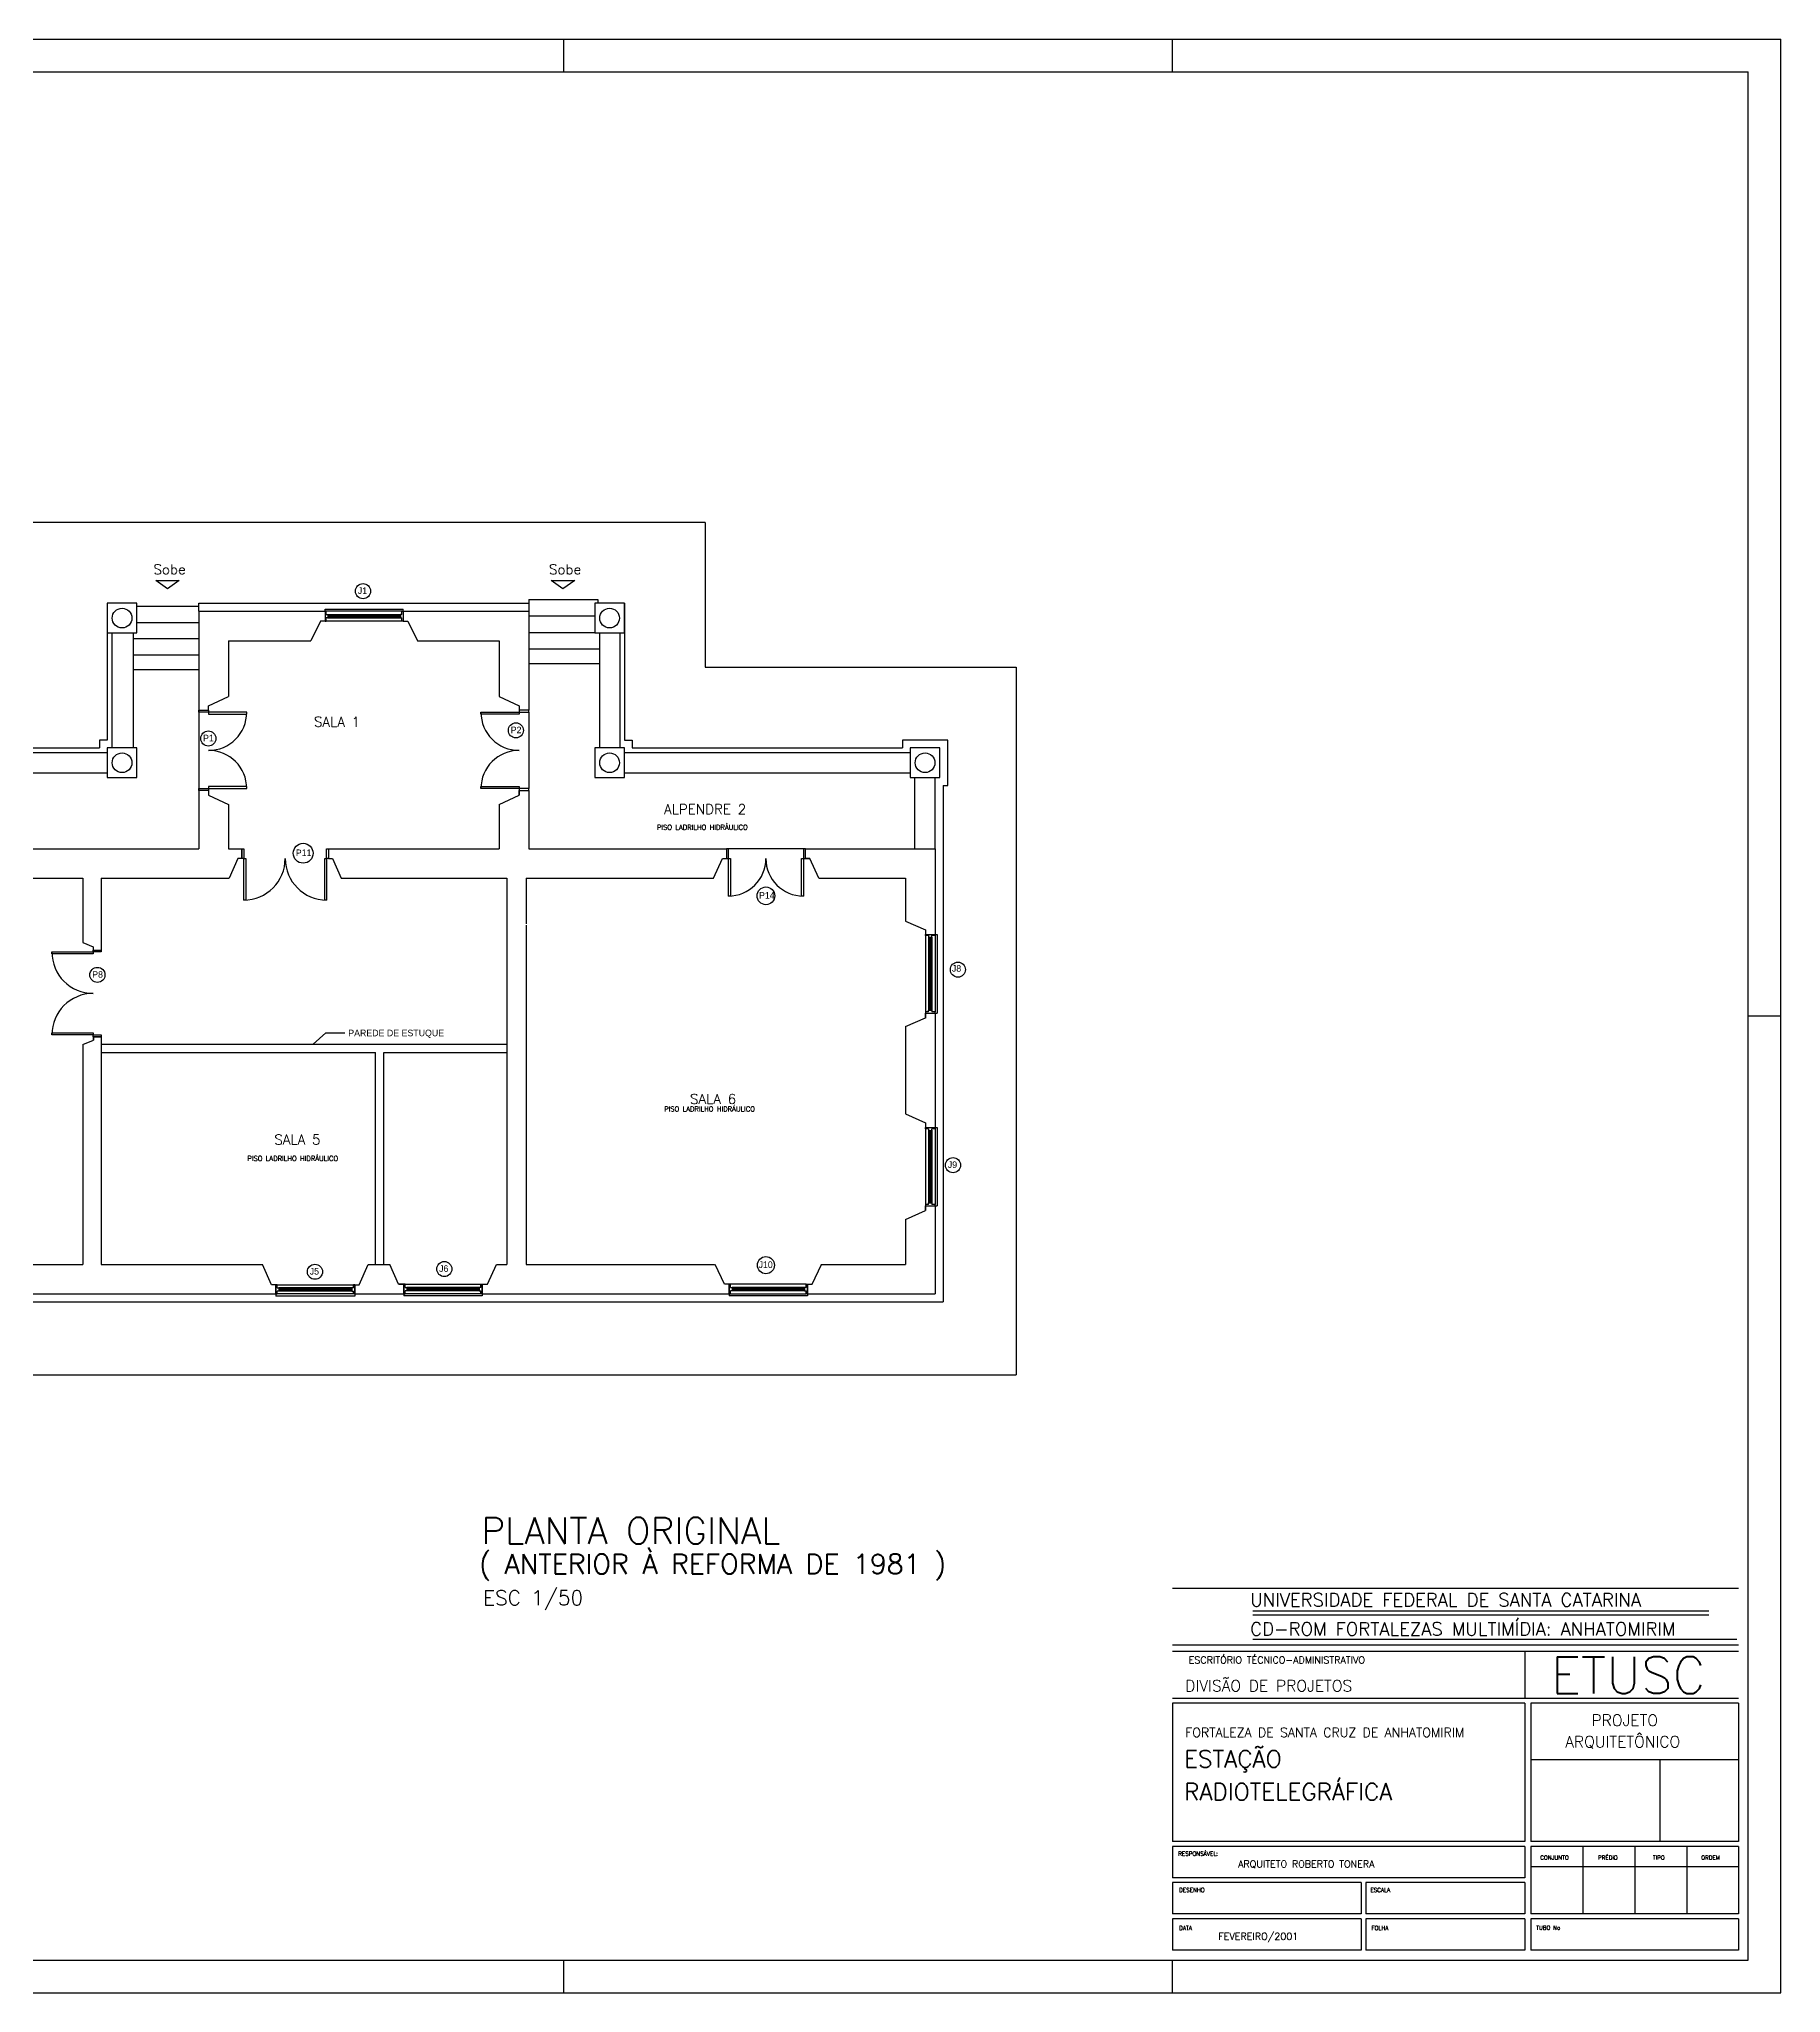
# Model space of a CAD drawing. Extents: x -1098 to 3016, y -832 to 644.
# Drawn here: x 734 to 1263, y -799 to -205 of the extents above; entities that cross this region are included whole.
import ezdxf

# ---------------------------------------------------------------- set-up
doc = ezdxf.new("R2010")
doc.units = 0
doc.header["$MEASUREMENT"] = 0
doc.layers.get('0').update_dxf_attribs({"linetype": 'CONTINUOUS'})
for name, color, linetype in [('COTAS_INTERNAS', 1, 'CONTINUOUS'), ('ESQUADRIAS', 2, 'CONTINUOUS'), ('MARGEMINT', 6, 'CONTINUOUS'), ('MARGEMTEXT', 1, 'CONTINUOUS'), ('MARGEXT', 2, 'CONTINUOUS'), ('MARGINT', 6, 'CONTINUOUS'), ('PAREDES', 7, 'CONTINUOUS'), ('TEXT1', 3, 'CONTINUOUS'), ('TEXT2', 6, 'CONTINUOUS'), ('TEXTO', 3, 'CONTINUOUS'), ('VARANDA', 1, 'CONTINUOUS')]:
    doc.layers.add(name, color=color, linetype=linetype)
doc.styles.add('ROMANS', font='romans')
doc.dimstyles.new('ISO-25', dxfattribs={"dimtxt": 10, "dimasz": 3.5, "dimexe": 1.25, "dimexo": 15, "dimgap": 5, "dimtad": 1, "dimdec": 1, "dimtxsty": 'STANDARD', "dimblk": 'DOT', "dimcen": 2.5, "dimclrd": 1, "dimclre": 1, "dimclrt": 2, "dimazin": 3, "dimtfac": 1, "dimtdec": 1, "dimtmove": 0, "dimatfit": 3})

msp = doc.modelspace()

# ---------------------------------------------------------------- linework, layer by layer
at = {"color": 1}
for points in [[(782.025, -409.16), (782.025, -432.36)], [(882.425, -409.16), (882.425, -432.36)], [(965.845, -450.635), (943.045, -450.635)]]:
    msp.add_lwpolyline(points, dxfattribs=at)
at = {"layer": 'COTAS_INTERNAS', "color": 3}
for points in [[(752.425, -510.111), (875.725, -510.111)], [(752.425, -512.611), (835.763, -512.611)], [(835.763, -577.015), (835.763, -512.611)], [(838.263, -577.015), (838.263, -512.611)], [(838.263, -512.611), (875.725, -512.611)]]:
    msp.add_lwpolyline(points, dxfattribs=at)
at = {"layer": 'ESQUADRIAS'}
for points in [[(820.425, -378.435), (820.425, -377.835)], [(820.425, -377.835), (844.225, -377.835)], [(820.825, -379.435), (820.825, -378.435), (820.425, -378.435)], [(820.425, -378.435), (820.425, -381.435), (820.825, -381.435), (820.825, -380.435)], [(820.425, -378.435), (820.425, -381.435)], [(843.825, -378.435), (820.825, -378.435)], [(820.825, -379.435), (821.325, -379.435), (821.325, -380.435), (820.825, -380.435)], [(821.225, -379.435), (843.325, -379.435)], [(821.325, -379.735), (843.325, -379.735)], [(821.325, -380.135), (843.325, -380.135)], [(843.825, -379.435), (843.325, -379.435), (843.325, -380.435), (843.825, -380.435)], [(844.225, -378.435), (844.225, -381.435), (843.825, -381.435), (843.825, -380.435)], [(843.825, -379.435), (843.825, -378.435), (844.225, -378.435)], [(844.225, -378.435), (844.225, -377.835)], [(844.225, -378.435), (844.225, -381.435)], [(843.825, -381.435), (820.825, -381.435)], [(821.225, -380.435), (843.325, -380.435)], [(1002.925, -476.675), (1005.925, -476.675), (1005.925, -477.075), (1004.925, -477.075)], [(1003.925, -477.075), (1002.925, -477.075), (1002.925, -476.675)], [(1002.925, -477.075), (1002.925, -500.275)], [(1003.925, -477.075), (1003.925, -477.575), (1004.925, -477.575), (1004.925, -477.075)], [(1003.925, -477.575), (1003.925, -499.775)], [(1004.225, -477.575), (1004.225, -499.775)], [(1004.625, -477.575), (1004.625, -499.775)], [(1004.925, -477.575), (1004.925, -499.775)], [(1005.925, -476.675), (1006.525, -476.675)], [(1005.925, -477.075), (1005.925, -500.275)], [(1006.525, -476.675), (1006.525, -500.675)], [(1003.925, -500.275), (1002.925, -500.275), (1002.925, -500.675)], [(1002.925, -500.675), (1005.925, -500.675), (1005.925, -500.275), (1004.925, -500.275)], [(1003.925, -500.275), (1003.925, -499.775), (1004.925, -499.775), (1004.925, -500.275)], [(1005.925, -500.675), (1006.525, -500.675)], [(1002.925, -535.415), (1005.925, -535.415), (1005.925, -535.815), (1004.925, -535.815)], [(1003.925, -535.815), (1002.925, -535.815), (1002.925, -535.415)], [(1002.925, -535.815), (1002.925, -558.815)], [(1003.925, -535.815), (1003.925, -536.315), (1004.925, -536.315), (1004.925, -535.815)], [(1003.925, -536.215), (1003.925, -558.315)], [(1004.225, -536.315), (1004.225, -558.315)], [(1004.625, -536.315), (1004.625, -558.315)], [(1004.925, -536.215), (1004.925, -558.315)], [(1005.925, -535.415), (1006.525, -535.415)], [(1005.925, -535.815), (1005.925, -558.815)], [(1006.525, -535.415), (1006.525, -559.215)], [(1003.925, -558.815), (1003.925, -558.315), (1004.925, -558.315), (1004.925, -558.815)], [(1002.925, -559.215), (1005.925, -559.215), (1005.925, -558.815), (1004.925, -558.815)], [(1003.925, -558.815), (1002.925, -558.815), (1002.925, -559.215)], [(1005.925, -559.215), (1006.525, -559.215)], [(805.888, -584.115), (805.888, -583.215), (805.488, -583.215)], [(805.488, -583.215), (805.888, -583.215)], [(805.488, -583.215), (805.488, -586.015), (805.888, -586.015), (805.888, -585.115)], [(805.488, -586.115), (805.488, -586.715)], [(829.488, -586.715), (805.488, -586.715)], [(805.888, -583.215), (829.088, -583.215)], [(805.888, -584.115), (806.388, -584.115), (806.388, -585.115), (805.888, -585.115)], [(829.088, -586.015), (805.888, -586.015)], [(828.588, -584.115), (806.388, -584.115)], [(828.588, -584.415), (806.388, -584.415)], [(828.588, -584.815), (806.388, -584.815)], [(828.588, -585.115), (806.388, -585.115)], [(829.088, -584.115), (828.588, -584.115), (828.588, -585.115), (829.088, -585.115)], [(829.088, -584.115), (829.088, -583.215), (829.488, -583.215)], [(829.488, -583.215), (829.488, -586.015), (829.088, -586.015), (829.088, -585.115)], [(829.488, -583.215), (829.088, -583.215)], [(829.488, -586.015), (829.488, -586.715)], [(844.406, -583.015), (844.406, -586.015), (844.806, -586.015), (844.806, -585.015)], [(844.806, -584.015), (844.806, -583.015), (844.406, -583.015)], [(844.406, -586.015), (844.406, -586.615)], [(868.225, -586.615), (844.406, -586.615)], [(844.806, -583.015), (867.825, -583.015)], [(844.806, -584.015), (845.306, -584.015), (845.306, -585.015), (844.806, -585.015)], [(867.825, -586.015), (844.806, -586.015)], [(867.406, -584.015), (845.306, -584.015)], [(867.325, -584.315), (845.306, -584.315)], [(867.325, -584.715), (845.306, -584.715)], [(867.406, -585.015), (845.306, -585.015)], [(867.825, -584.015), (867.325, -584.015), (867.325, -585.015), (867.825, -585.015)], [(868.225, -583.015), (868.225, -586.015), (867.825, -586.015), (867.825, -585.015)], [(867.825, -584.015), (867.825, -583.015), (868.225, -583.015)], [(868.225, -586.015), (868.225, -586.615)], [(943.688, -584.015), (943.688, -583.015), (943.288, -583.015)], [(943.288, -583.015), (943.288, -586.015), (943.688, -586.015), (943.688, -585.015)], [(943.288, -586.015), (943.288, -586.615)], [(967.107, -586.615), (943.288, -586.615)], [(966.707, -583.015), (943.688, -583.015)], [(943.688, -584.015), (944.188, -584.015), (944.188, -585.015), (943.688, -585.015)], [(943.688, -586.015), (966.707, -586.015)], [(966.288, -584.015), (944.188, -584.015)], [(966.207, -584.315), (944.188, -584.315)], [(966.207, -584.715), (944.188, -584.715)], [(966.288, -585.015), (944.188, -585.015)], [(966.707, -584.015), (966.207, -584.015), (966.207, -585.015), (966.707, -585.015)], [(966.707, -584.015), (966.707, -583.015), (967.107, -583.015)], [(967.107, -583.015), (967.107, -586.015), (966.707, -586.015), (966.707, -585.015)], [(967.107, -586.015), (967.107, -586.615)]]:
    msp.add_lwpolyline(points, dxfattribs=at)
for points in [[(785.025, -409.16), (782.025, -409.16), (782.025, -408.56), (785.025, -408.56)], [(785.025, -409.76), (796.625, -409.76), (796.625, -409.16), (785.025, -409.16)], [(879.425, -409.76), (867.825, -409.76), (867.825, -409.16), (879.425, -409.16)], [(879.425, -409.16), (882.425, -409.16), (882.425, -408.56), (879.425, -408.56)], [(785.025, -432.96), (782.025, -432.96), (782.025, -432.36), (785.025, -432.36)], [(785.025, -432.36), (796.625, -432.36), (796.625, -431.76), (785.025, -431.76)], [(879.425, -432.36), (867.825, -432.36), (867.825, -431.76), (879.425, -431.76)], [(879.425, -432.96), (882.425, -432.96), (882.425, -432.36), (879.425, -432.36)], [(795.125, -450.635), (795.725, -450.635), (795.725, -453.635), (795.125, -453.635)], [(820.925, -450.635), (821.525, -450.635), (821.525, -453.635), (820.925, -453.635)], [(942.445, -453.635), (943.045, -453.635), (943.045, -450.635), (942.445, -450.635)], [(965.845, -453.635), (966.445, -453.635), (966.445, -450.635), (965.845, -450.635)], [(795.725, -453.635), (796.325, -453.635), (796.325, -466.235), (795.725, -466.235)], [(820.325, -453.635), (820.925, -453.635), (820.925, -466.235), (820.325, -466.235)], [(943.045, -453.635), (943.645, -453.635), (943.645, -465.035), (943.045, -465.035)], [(965.245, -453.635), (965.845, -453.635), (965.845, -465.035), (965.245, -465.035)], [(749.988, -482.035), (749.988, -482.635), (737.388, -482.635), (737.388, -482.035)], [(749.988, -481.435), (752.425, -481.435), (752.425, -482.035), (749.988, -482.035)], [(749.988, -506.635), (749.988, -507.235), (737.388, -507.235), (737.388, -506.635)], [(749.988, -507.235), (752.425, -507.235), (752.425, -507.835), (749.988, -507.835)]]:
    msp.add_lwpolyline(points, close=True, dxfattribs=at)
at = {"layer": 'ESQUADRIAS', "color": 1}
for centre, radius, start, end in [((785.025, -409.16), 11.6, 270, 0), ((879.425, -409.16), 11.6, 180, 270), ((785.025, -432.36), 11.6, 0, 90), ((879.425, -432.36), 11.6, 90, 180), ((795.725, -453.635), 12.6, 270, 0), ((820.925, -453.635), 12.6, 180, 270), ((943.045, -453.635), 11.4, 270, 0), ((965.845, -453.635), 11.4, 180, 270), ((749.988, -482.035), 12.6, 180, 270), ((749.988, -507.235), 12.6, 90, 180)]:
    msp.add_arc(centre, radius, start, end, dxfattribs=at)
at = {"layer": 'MARGEMINT'}
for p, q in [((1250.131, -675.527), (1078, -675.527)), ((1250.131, -692.74), (1078, -692.74)), ((1250.131, -694.653), (1078, -694.653)), ((1250.131, -708.997), (1078, -708.997))]:
    msp.add_line(p, q, dxfattribs=at)
at = {"layer": 'MARGEMTEXT'}
for p, q in [((1185.104, -694.653), (1185.104, -708.997)), ((1185.104, -710.432), (1078, -710.432)), ((1078, -710.432), (1078, -752.508)), ((1185.104, -710.432), (1185.104, -752.508)), ((1250.131, -710.432), (1187.016, -710.432)), ((1187.016, -710.432), (1187.016, -752.508)), ((1250.131, -710.432), (1250.131, -752.508)), ((1250.131, -727.645), (1187.016, -727.645)), ((1226.18, -727.645), (1226.18, -752.508)), ((1185.104, -752.508), (1078, -752.508)), ((1185.104, -753.943), (1078, -753.943)), ((1078, -753.943), (1078, -763.505)), ((1185.104, -753.943), (1185.104, -763.505)), ((1250.131, -752.508), (1187.016, -752.508)), ((1187.016, -753.943), (1187.016, -774.503)), ((1250.131, -753.943), (1187.016, -753.943)), ((1202.795, -753.943), (1202.795, -774.503)), ((1218.574, -753.943), (1218.574, -774.503)), ((1234.352, -753.943), (1234.352, -774.503)), ((1250.131, -753.943), (1250.131, -774.503)), ((1250.131, -760.158), (1187.016, -760.158)), ((1185.104, -763.505), (1078, -763.505)), ((1135.377, -764.94), (1078, -764.94)), ((1078, -764.94), (1078, -774.503)), ((1135.377, -764.94), (1135.377, -774.503)), ((1185.104, -764.94), (1136.811, -764.94)), ((1136.811, -764.94), (1136.811, -774.503)), ((1185.104, -764.94), (1185.104, -774.503)), ((1135.377, -774.503), (1078, -774.503)), ((1135.377, -775.937), (1078, -775.937)), ((1078, -775.937), (1078, -785.5)), ((1135.377, -775.937), (1135.377, -785.5)), ((1185.104, -774.503), (1136.811, -774.503)), ((1185.104, -775.937), (1136.811, -775.937)), ((1136.811, -775.937), (1136.811, -785.5)), ((1185.104, -775.937), (1185.104, -785.5)), ((1250.131, -774.503), (1187.016, -774.503)), ((1250.131, -775.937), (1187.016, -775.937)), ((1187.016, -775.937), (1187.016, -785.5)), ((1250.131, -775.937), (1250.131, -785.5)), ((1135.377, -785.5), (1078, -785.5)), ((1185.104, -785.5), (1136.811, -785.5)), ((1250.131, -785.5), (1187.016, -785.5))]:
    msp.add_line(p, q, dxfattribs=at)
at = {"layer": 'MARGEXT'}
for p, q in [((422, -204.5), (1263, -204.5)), ((893, -214.5), (893, -204.5)), ((1078, -214.5), (1078, -204.5)), ((1263, -798.5), (1263, -204.5)), ((1253, -501.5), (1263, -501.5)), ((893, -798.5), (893, -788.5)), ((1078, -798.5), (1078, -788.5)), ((422, -798.5), (1263, -798.5))]:
    msp.add_line(p, q, dxfattribs=at)
at = {"layer": 'MARGINT'}
for p, q in [((447, -214.5), (1253, -214.5)), ((1253, -788.5), (1253, -214.5)), ((447, -788.5), (1253, -788.5))]:
    msp.add_line(p, q, dxfattribs=at)
at = {"layer": 'PAREDES'}
for points in [[(782.025, -378.435), (820.425, -378.435)], [(782.025, -378.435), (782.025, -409.16)], [(820.425, -378.435), (820.425, -381.435), (819.025, -381.435), (816.125, -387.435)], [(844.225, -378.435), (844.225, -381.435), (845.625, -381.435), (848.525, -387.435)], [(844.225, -378.435), (882.425, -378.435)], [(882.425, -378.435), (882.425, -408.56)], [(791.125, -387.435), (816.125, -387.435)], [(791.125, -387.435), (791.125, -404.36)], [(848.525, -387.435), (873.325, -387.435)], [(873.325, -387.435), (873.325, -404.36)], [(785.025, -407.16), (791.125, -404.36)], [(785.025, -408.56), (785.025, -407.16)], [(873.325, -404.36), (879.425, -407.16), (879.425, -408.56), (879.425, -408.56)], [(879.425, -407.16), (879.425, -408.56)], [(782.025, -432.36), (782.025, -450.635)], [(785.025, -432.96), (785.025, -434.36)], [(873.325, -437.16), (879.425, -434.36), (879.425, -432.96), (879.425, -432.96)], [(879.425, -432.96), (879.425, -434.36)], [(882.425, -432.96), (882.425, -450.635)], [(785.025, -434.36), (791.125, -437.16)], [(791.125, -437.16), (791.125, -450.635)], [(873.325, -437.16), (873.325, -450.635)], [(718.425, -450.635), (782.025, -450.635)], [(791.125, -450.635), (795.125, -450.635)], [(795.125, -450.635), (795.125, -453.635), (793.925, -453.635), (791.325, -459.635)], [(821.525, -450.635), (821.525, -453.635), (822.725, -453.635), (825.325, -459.635)], [(821.525, -450.635), (873.325, -450.635)], [(882.425, -447.415), (882.425, -450.635)], [(882.425, -450.635), (942.445, -450.635)], [(970.585, -459.635), (967.845, -453.635), (966.445, -453.635), (966.445, -450.635)], [(966.445, -450.635), (1005.925, -450.635)], [(1005.925, -450.635), (1005.925, -476.675)], [(938.505, -459.635), (941.245, -453.635), (942.445, -453.635), (942.445, -453.635)], [(941.245, -453.635), (942.645, -453.635)], [(966.445, -453.635), (967.845, -453.635)], [(722.425, -459.635), (746.825, -459.635)], [(746.825, -459.635), (746.825, -479.132)], [(752.425, -459.635), (791.325, -459.635)], [(752.425, -459.635), (752.425, -481.435)], [(825.325, -459.635), (875.725, -459.635)], [(875.725, -459.635), (875.725, -470.835)], [(881.525, -459.635), (938.505, -459.635)], [(881.525, -459.635), (881.525, -473.435)], [(970.585, -459.635), (996.885, -459.635)], [(996.885, -459.635), (996.885, -472.635)], [(875.725, -470.835), (875.725, -575.515)], [(881.525, -473.859), (881.525, -536.815)], [(996.885, -472.635), (1002.925, -475.275), (1002.925, -476.675), (1005.925, -476.675)], [(746.825, -479.132), (749.988, -480.435), (749.988, -481.435), (752.425, -481.435)], [(1002.925, -475.275), (1002.925, -476.675)], [(996.885, -504.715), (1002.925, -502.075), (1002.925, -500.675), (1005.925, -500.675)], [(996.885, -504.715), (996.885, -506.515)], [(1002.925, -500.675), (1002.925, -502.115)], [(1005.925, -500.675), (1005.925, -535.415)], [(746.825, -510.152), (750.025, -508.835), (750.025, -507.835), (752.425, -507.835)], [(746.825, -510.152), (746.825, -577.015)], [(750.025, -507.835), (750.025, -508.835)], [(752.425, -507.835), (752.425, -577.015)], [(996.885, -506.515), (996.885, -531.215)], [(881.525, -516.415), (881.525, -518.915)], [(996.885, -531.215), (1002.925, -534.015), (1002.925, -535.415), (1005.925, -535.415)], [(1002.925, -534.015), (1002.925, -535.415)], [(881.525, -536.815), (881.525, -546.915)], [(881.525, -546.915), (881.525, -575.515)], [(996.885, -563.415), (1002.925, -560.615), (1002.925, -559.215), (1005.925, -559.215)], [(996.885, -563.415), (996.885, -577.015)], [(1002.925, -559.215), (1002.925, -560.615)], [(1005.925, -559.215), (1005.925, -586.015)], [(875.725, -575.515), (875.725, -577.015)], [(881.525, -575.515), (881.525, -577.015)], [(706.488, -577.015), (746.825, -577.015)], [(752.425, -577.015), (801.47, -577.015)], [(805.488, -586.015), (805.488, -583.215), (804.157, -583.215), (801.47, -577.015)], [(829.488, -586.015), (829.488, -583.215), (830.819, -583.215), (833.506, -577.015)], [(833.506, -577.015), (840.106, -577.015)], [(844.406, -586.015), (844.406, -583.015), (842.806, -583.015), (840.106, -577.015)], [(868.225, -586.015), (868.225, -583.015), (869.825, -583.015), (872.525, -577.015)], [(872.525, -577.015), (875.725, -577.015)], [(881.525, -577.015), (919.748, -577.015)], [(919.748, -577.015), (938.848, -577.015)], [(943.288, -586.015), (943.288, -583.015), (941.888, -583.015), (939.048, -577.015)], [(967.088, -586.015), (967.088, -583.015), (968.488, -583.015), (971.328, -577.015)], [(971.128, -577.015), (996.885, -577.015)], [(702.488, -586.015), (805.488, -586.015)], [(829.488, -586.015), (844.406, -586.015)], [(842.806, -583.015), (844.406, -583.015)], [(868.225, -583.015), (869.825, -583.015)], [(868.225, -586.015), (943.288, -586.015)], [(967.088, -586.015), (1005.925, -586.015)]]:
    msp.add_lwpolyline(points, dxfattribs=at)
at = {"layer": 'TEXT1'}
for p, q in [((1241.131, -682.47), (1102.47, -682.47)), ((1241.131, -683.675), (1102.47, -683.675)), ((1249.63, -691.103), (1102.47, -691.103))]:
    msp.add_line(p, q, dxfattribs=at)
at = {"layer": 'TEXTO'}
for points in [[(772.539, -371.606), (768.964, -369.057), (776.115, -369.057)], [(892.768, -371.606), (889.192, -369.057), (896.343, -369.057)]]:
    msp.add_lwpolyline(points, close=True, dxfattribs=at)
at = {"layer": 'TEXTO', "color": 1}
for centre, radius in [((831.976, -372.339), 2.298), ((784.95, -417.135), 2.298), ((878.453, -414.661), 2.298), ((813.788, -452.015), 3.009), ((954.464, -464.969), 2.692), ((751.235, -489.01), 2.298), ((1012.813, -487.409), 2.298), ((1011.328, -546.851), 2.298), ((856.689, -578.43), 2.298), ((954.457, -577.246), 2.608), ((817.363, -579.255), 2.298)]:
    msp.add_circle(centre, radius, dxfattribs=at)
at = {"layer": 'VARANDA', "color": 2}
for points in [[(936.025, -351.435), (729.625, -351.435)], [(936.025, -351.435), (936.025, -395.415)], [(936.025, -395.415), (1030.525, -395.415)], [(1030.525, -395.415), (1030.525, -610.615)], [(706.025, -610.615), (1030.525, -610.615)]]:
    msp.add_lwpolyline(points, dxfattribs=at)
at = {"layer": 'VARANDA', "color": 3}
for points in [[(754.225, -376.035), (754.225, -417.615)], [(782.025, -377.024), (763.225, -377.024)], [(782.025, -378.435), (782.025, -376.035)], [(782.025, -376.035), (882.425, -376.035)], [(882.425, -374.892), (903.359, -374.892)], [(882.425, -374.892), (882.425, -378.435)], [(882.425, -379.892), (902.425, -379.892)], [(903.359, -374.892), (903.359, -376.035)], [(911.425, -376.035), (903.359, -376.035)], [(911.425, -376.035), (911.425, -417.615)], [(755.625, -385.035), (755.625, -420.015)], [(762.125, -385.035), (762.125, -420.015)], [(782.025, -381.924), (763.225, -381.924)], [(882.425, -384.892), (902.425, -384.892)], [(903.825, -385.035), (903.825, -420.015)], [(910.025, -385.035), (910.025, -420.015)], [(782.025, -386.824), (762.125, -386.824)], [(782.025, -391.824), (762.125, -391.824)], [(882.425, -389.892), (903.825, -389.892)], [(782.025, -396.224), (762.125, -396.224)], [(882.425, -394.292), (903.825, -394.292)], [(668.906, -421.415), (754.225, -421.415)], [(671.306, -420.015), (751.825, -420.015)], [(754.225, -417.615), (751.825, -417.615), (751.825, -420.015)], [(911.425, -417.615), (913.825, -417.615), (913.825, -420.015)], [(911.425, -421.415), (998.325, -421.415)], [(913.825, -420.015), (995.925, -420.015)], [(1008.325, -431.415), (1009.725, -431.415), (1009.725, -417.615), (995.925, -417.615), (995.925, -420.015)], [(668.906, -427.615), (754.225, -427.615)], [(911.425, -427.615), (998.325, -427.615)], [(999.725, -450.635), (999.725, -429.015)], [(1005.925, -450.635), (1005.925, -429.015)], [(1008.325, -431.415), (1008.325, -588.415)], [(702.488, -588.415), (1008.325, -588.415)]]:
    msp.add_lwpolyline(points, dxfattribs=at)
for points in [[(754.225, -385.035), (763.225, -385.035), (763.225, -376.035), (754.225, -376.035)], [(902.425, -385.035), (911.425, -385.035), (911.425, -376.035), (902.425, -376.035)], [(754.225, -429.015), (763.225, -429.015), (763.225, -420.015), (754.225, -420.015)], [(902.425, -429.015), (911.425, -429.015), (911.425, -420.015), (902.425, -420.015)], [(998.325, -429.015), (1007.325, -429.015), (1007.325, -420.015), (998.325, -420.015)]]:
    msp.add_lwpolyline(points, close=True, dxfattribs=at)
for centre in [(758.725, -380.535), (906.925, -380.535), (758.725, -424.515), (906.925, -424.515), (1002.825, -424.515)]:
    msp.add_circle(centre, 3, dxfattribs=at)

# ---------------------------------------------------------------- texts
at = {"layer": 'COTAS_INTERNAS', "color": 2, "insert": (827.495, -505.656), "char_height": 2, "attachment_point": 1}
msp.add_mtext('PAREDE DE ESTUQUE', dxfattribs=at)
at = {"layer": 'TEXT1', "style": 'ROMANS'}
for s, height, p in [('UNIVERSIDADE FEDERAL DE SANTA CATARINA', 4.01639, (1101.689, -681.018)), ('CD-ROM FORTALEZAS MULTIMÍDIA: ANHATOMIRIM', 4.01639, (1101.665, -689.861)), ('ESCRITÓRIO TÉCNICO-ADMINISTRATIVO', 2.12234, (1082.982, -698.35)), ('DIVISÃO DE PROJETOS', 3.44262, (1081.92, -706.84)), ('FORTALEZA DE SANTA CRUZ DE ANHATOMIRIM', 2.78852, (1081.922, -720.706)), ('PROJETO', 3.4426, (1205.42, -717.34)), ('ESTAÇÃO ', 5.1639, (1081.595, -729.936)), ('ARQUITETÔNICO', 3.44262, (1197.42, -723.84)), ('RADIOTELEGRÁFICA', 5.16393, (1081.595, -739.936)), ('RESPONSÁVEL:', 1.24317, (1079.796, -756.788)), ('ARQUITETO ROBERTO TONERA', 2.12234, (1097.982, -760.35)), ('CONJUNTO  ', 1.2432, (1189.835, -757.974)), ('PRÉDIO', 1.2432, (1207.39, -757.974)), ('TIPO', 1.2432, (1224.081, -757.974)), ('ORDEM', 1.2432, (1238.758, -757.974)), ('DESENHO                       ', 1.24317, (1080.079, -767.825)), ('ESCALA', 1.2432, (1138.211, -767.825)), ('TUBO No', 1.2432, (1188.598, -779.305)), ('DATA                              ', 1.24317, (1080.079, -779.393)), ('FEVEREIRO/2001', 2.12234, (1091.982, -782.35)), ('FOLHA', 1.2432, (1138.499, -779.393))]:
    msp.add_text(s, height=height, dxfattribs=at).set_placement(p)
at = {"layer": 'TEXT2', "color": 3, "style": 'ROMANS'}
for s, height, p in [('Sobe', 3, (768.285, -367.212)), ('Sobe', 3, (888.513, -367.212)), ('SALA 1', 3, (817.075, -413.548)), ('ALPENDRE 2', 3, (923.495, -440.124)), ('PISO LADRILHO HIDRÁULICO', 1.5, (921.337, -444.872)), ('PISO LADRILHO HIDRÁULICO', 1.5, (923.533, -530.524)), ('SALA 6', 3, (931.382, -528.223)), ('SALA 5', 3, (805.036, -540.574)), ('PISO LADRILHO HIDRÁULICO', 1.5, (796.831, -545.558))]:
    msp.add_text(s, height=height, dxfattribs=at).set_placement(p)
at = {"layer": 'TEXT2', "style": 'ROMANS'}
for s, height, p in [('PLANTA ORIGINAL', 8, (867.979, -661.973)), ('( ANTERIOR À REFORMA DE 1981 ) ', 6, (867.245, -671.079)), ('ESC 1/50', 4.5, (868.433, -680.625)), ('ETUSC', 11.1926, (1193.112, -707.505))]:
    msp.add_text(s, height=height, dxfattribs=at).set_placement(p)
at = {"layer": 'TEXTO', "color": 2}
for s, p in [('J1', (830.394, -373.203)), ('P2', (876.87, -415.525)), ('P1', (783.368, -417.998)), ('P11', (811.548, -452.878)), ('P14', (952.346, -465.836)), ('J8', (1010.986, -488.028)), ('P8', (749.653, -489.873)), ('J9', (1009.746, -547.714)), ('J10', (952.223, -578.109)), ('J5', (815.781, -580.118)), ('J6', (855.107, -579.294))]:
    msp.add_text(s, height=2, dxfattribs=at).set_placement(p)

# ---------------------------------------------------------------- leaders
at = {"layer": 'COTAS_INTERNAS', "color": 1, "annotation_type": 0, "has_hookline": 1, "hookline_direction": 0, "text_width": 33.333}
msp.add_leader([(816.844, -510.111), (820.636, -506.656), (826.495, -506.656)], dimstyle='ISO-25', override={"dimscale": 0.2, "dimgap": 5, "dimtad": 0, "dimlfac": 5}, dxfattribs=at)

doc.saveas('drawing.dxf')
